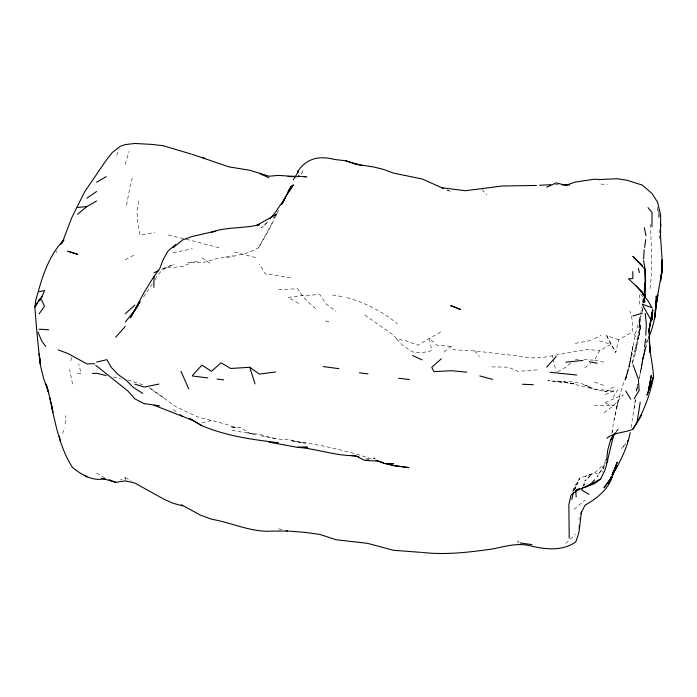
<?xml version="1.0" encoding="UTF-8"?>
<svg xmlns="http://www.w3.org/2000/svg" width="697" height="697" viewBox="0 0 697 697"><rect width="100%" height="100%" fill="white"/><g stroke="black" fill="none" stroke-linecap="round" stroke-linejoin="round"><path stroke-width="0.52" stroke-dasharray="3.48 2.61" d="M125.303 480.059L125.303 477.558L120.511 479.954M517.915 543.172L517.915 541.011L519.831 541.848M640.465 327.189L639.245 335.301L640.334 324.872L631.979 364.287C637.328 349.11 640.604 333.096 639.044 316.961L640.465 327.189L638.06 339.639L632.388 331.859L632.467 320.751L629.949 311.15M644.647 302.664L644.681 298.447M659.179 238.984L659.528 229.731M644.455 298.368L643.636 303.247L643.976 298.002M65.117 424.011L65.91 415.647M643.636 303.247L644.228 298.238M644.124 302.733L644.742 297.567M640.421 316.159L638.827 328.13L641.371 315.61M644.202 298.36L643.575 303.526L644.577 297.488M631.09 427.514L635.394 399.686M634.34 408.128L635.429 399.442M640.709 314.147L641.719 307.116M639.402 378.48L642.407 359.765L639.497 377.582M649.987 288.523C653.028 266.611 651.286 244.159 650.083 222.125M126.584 205.188L130.287 185.21L132.979 175.705M642.407 302.603L643.113 298.316M138.642 201.084L136.943 211.165L137.736 222.683L139.94 235.002L154.839 232.554M642.765 307.577L641.798 311.594M611.914 433.212C614.702 412.476 619.764 392.202 627.361 372.668L625.139 380.266L632.118 353.301L628.955 367.005L635.542 333.166L640.578 315.602M612.306 431.905L612.576 430.485L612.088 432.532M645.831 346.209L643.348 358.702L645.622 347.245M616.889 407.144L618.204 400.557L614.371 419.655M636.466 344.762L634.932 352.508L638.487 334.865M637.014 389.998L637.703 386.835M618.683 339.77L606.643 335.658L610.825 344.309L615.817 352.482L618.683 339.77L632.388 331.859M643.035 308.483L641.78 313.859M573.831 490.697L574.737 486.767L572.699 491.333M640.77 371.248L645.134 349.763L642.852 358.981L648.219 339.134M645.187 348.003L642.486 359.199L645.239 347.611M646.407 342.915L647.147 339.866L646.433 342.767M70.702 360.898L71.695 357.021M125.303 164.222L129.032 151.31M603.576 469.273L604.099 467.269L602.696 472.13M605.597 459.628L604.099 464.977L597.024 476.783L604.735 465.274M62.608 433.621L64.324 427.618M573.039 491.69L574.711 486.018L579.895 477.959L592.154 473.977L584.774 480.974L592.154 473.977L584.949 476.469L594.524 472.888L604.743 463.758M583.232 486.027L584.949 480.773M296.687 177.334L301.749 173.623L303.639 168.569M116.774 155.283L119.117 149.271M573.945 490.496L579.895 477.959L575.016 488.658M276.117 215.12L268.937 230.08L258.308 248.062L247.601 252.933L230.637 256.932L218.396 258.186L201.912 262.882L192.328 262.22L182.753 266.472L163.603 268.293L160.728 269.626M278.443 210.538L276.97 213.378L278.521 210.886M272.187 222.901L258.308 248.062M583.886 359.617L594.524 360.21L599.768 350.687L610.825 344.309L598.357 340.45M274.714 216.506L273.686 218.292L274.757 216.645M613.003 397.551L618.012 389.388M55.865 252.811L56.945 251.086M152.286 283.906L142.824 298.107M155.204 279.453C158.785 271.638 166.06 266.646 174.276 264.625M616.488 431.591L618.892 428.106L616.287 431.417M625.653 443.719L621.794 448.546L625.531 443.754M573.997 509.315L584.949 500.115M267.674 221.759L261.453 227.762L268.58 221.402M565.798 543.381L575.373 534.416M444.216 352.037L450.881 346.348L453.721 349.824L474.77 350.922L514.674 355.583L529.65 357.997L543.355 357.343L586.952 349.345L599.768 350.687M570.582 363.128L565.798 367.119L556.223 372.52M584.949 367.824L590.533 363.39M583.215 485.835L584.949 484.528L582.335 486.227M604.099 412.729L613.674 405.619L623.249 394.781L604.099 402.979L613.674 405.619L594.524 405.602M297.671 176.306L307.699 177.055L297.671 176.306L301.749 173.623M440.722 331.938L417.73 345.215L406.22 340.798L396.576 338.942L393.43 335.057L364.697 314.905M613.674 386.913L605.606 391.548L604.099 391.435L564.692 382L547.886 380.64L575.373 383.838L556.223 381.355C568.404 381.233 581.35 381.494 591.858 388.429L584.949 385.162L594.524 389.118L613.674 391L604.099 394.972M125.329 259.746L135.262 254.422M594.524 338.559L600.98 335.327M163.603 268.293L172.629 264.938M201.912 422.887L211.487 420.5M173.178 252.706L192.328 248.777M590.734 340.467L573.526 343.726M225.741 257.027L233.225 255.694M187.841 262.664L199.011 261.401M537.065 369.872L517.915 371.379L508.34 367.162L489.189 366.831M613.674 391L605.606 391.548L601.668 391.017M278.521 289.647L297.671 288.776L302.167 295.502L307.246 301.331L316.821 309.668M555.065 184.731L559.377 184.775M297.541 176.733L306.994 176.942L297.349 176.655M600.98 184.13L607.479 184.269M77.419 373.505L81.174 373.67L78.787 363.982M575.373 359.138L578.562 359.312M450.881 346.348L436.941 345.181L429.474 338.437L431.731 350.704L420.849 352.961L412.58 351.959L403.005 345.66L396.576 338.942M260.878 435.773L275.071 438.64L283.583 439.572L288.096 439.162L297.671 441.933L305.495 443.179L290.579 440.739C318.32 444.094 345.555 450.314 372.154 459.062M231.988 430.337L255.712 434.536L246.973 432.741M332.434 294.944L342.523 296.687M290.501 277.702L271.813 274.653L265.923 274.574L259.362 264.119M183.389 238.627L168.143 234.994M594.524 360.21L604.099 362.231M186.195 239.219L219.808 247.949M113.367 377.06L120.59 378.637M255.616 257.568L234.358 252.053M278.521 528.831L282.346 529.755M275.071 438.64L259.362 434.301L249.787 433.299L240.212 427.339L230.637 427.043L236.309 427.845L224.303 423.715L197.748 416.928L176.524 407.074L149.08 387.732M594.524 472.888L597.355 473.716M127.812 379.909L143.364 385.005M346.993 297.602C365.28 302.829 382.766 311.507 397.342 323.809M594.524 382.052L604.099 385.546M447.143 190.046L450.889 191.597L447.099 190.011M298.682 303.369L288.096 297.427L302.167 295.502L319.818 294.631L326.396 304.301L335.971 311.193M125.303 477.558L131.393 481.052M96.569 473.063L104.411 477.567M201.912 257.794L211.487 264.119M163.603 397.752L150.988 388.638M173.178 409.653L176.663 412.162M482.063 189.61L486.82 194.751M474.77 350.922L479.614 356.637M640.787 293.829L645.657 302.08L644.42 298.116M606.643 335.658L615.817 352.482M72.505 384.047L69.656 369.262M658.665 212.751L657.323 206.887L658.482 213.291M552.503 355.862L552.965 357.944M553.2 358.981L555.988 371.475M643.566 297.924L644.359 303.169M575.565 486.515L575.687 488.614M579.015 517.479L579.129 519.64M639.384 294.648L639.489 305.643M636.718 389.135L636.457 391.191L637.555 384.16L636.405 391.191L636.718 389.135M632.832 346.47L629.112 366.918L625.645 379.978L630.062 363.172L629.112 366.918L632.832 346.47M642.756 359.443L640.961 369.462L644.769 349.546L642.756 359.443M368.957 459.14L364.705 458.914L368.94 459.157M328.67 321.857L325.717 320.934L328.67 321.857"/><path stroke-width="1.05" d="M644.69 297.392L644.934 283.304L644.385 291.703M153.845 287.26L154.107 276.361M655.38 309.416L654.518 319.078L655.86 307.246L656.278 295.946C656.801 310.426 654.056 324.732 648.567 338.123M648.515 332.73L650.789 321.23L651.983 319.731L652.61 309.12M643.627 259.023L644.194 249.7M651.983 319.731L652.706 309.904L649.012 329.881L650.101 352.63L649.97 350.539M645.77 335.187L646.319 323.809L645.195 313.406M655.572 307.272L656.147 300.834M581.42 512.007L578.902 532.665L576.062 541.29M658.796 217.089L659.074 214.066M606.573 460.186L607.793 449.826L610.467 440.321L612.994 435.634M645.065 284.324L645.579 280.011L644.742 297.567M644.35 297.236L644.708 294.23L644.333 297.331M655.955 307.194L657.82 295.058L656.313 303.143M644.586 346.923L645.579 338.96M640.212 402.204L637.049 422.495L632.832 429.265C624.477 432.898 614.301 432.166 606.869 438.239M644.62 247.391L645.762 239.55M644.62 297.392L645.117 294.465L644.577 297.488M650.789 321.23L652.706 309.904L648.558 332.626M655.563 307.133L655.886 305.391M655.494 307.455L655.894 305.425M656.286 303.395L661.88 270.976L662.15 260.068L660.556 237.032L660.625 214.964L657.602 202.156L651.983 193.522L642.407 185.141L626.882 180.227L617.037 178.737L599.315 179.565L594.524 179.181L575.373 182.056L565.798 185.289L556.223 182.893L546.648 187.232M293.315 179.809L297.671 172.83L298.02 171.061C307.333 157.722 319.662 155.64 334.717 159.482L345.546 160.763L361.848 165.607M656.26 303.239L656.687 301.148M612.585 474.518C620.435 461.562 627.309 447.631 630.184 432.645M637.049 422.495C644.891 408.669 650.597 392.446 653.525 376.72C652.976 364.74 649.674 353.144 649.351 341.138L649.831 348.448M571.784 499.531L573.378 492.657M613.674 434.841L605.449 469.037L600.736 478.935L594.524 483.657L575.373 490.758L577.987 489.059M582.901 487.064L581.89 490.165L588.991 494.26M163.046 260.051L159.761 268.563L154.203 276.212M612.227 474.77L617.193 462.259L612.689 474.779L613.674 471.573C610.755 487.534 598.192 497.658 584.949 505.308L580.836 513.733M611.391 476.835L608.725 483.544L611.496 476.609M612.158 474.918L613.674 471.094L612.271 474.535M39.015 301.043L41.994 296.765L44.599 290.536L39.119 291.729M281.701 204.535L285.474 197.399L274.775 213.334L269.669 218.954M125.303 322.084L135.235 309.695L140.097 301.435L130.304 317.902L144.453 291.825L154.028 276.395M282.198 203.419L283.069 201.816M282.938 202.078L285.474 197.399M163.264 259.528L167.89 251.138L175.644 244.56M612.314 474.561L616.984 466.197L612.463 474.239M297.671 172.83L298.36 171.662L298.02 171.061M60.656 244.516L63.131 240.334L71.739 217.743L84.546 191.971L106.197 160.24L112.165 152.626L120.293 146.265L125.303 144.593L134.878 143.469L152.608 144.445L163.603 145.83L191.396 154.142M41.994 296.765L39.119 299.832L34.85 307.02C36.366 326.057 37.873 345.093 40.339 364.069L39.198 353.762L40.461 365.542L43.615 378.427L48.694 392.82L46.107 383.995L48.694 393.239C54.549 418.453 58.217 444.93 72.296 467.251C81.375 474.823 92.814 481.583 105.09 478.665M634.174 398.719L639.132 390.52L638.374 379.029L632.989 364.862M632.832 429.265L641.754 414.907M61.789 243.323L63.941 239.873C51.134 252.959 44.617 269.939 39.502 287.147L35.791 300.346L34.85 307.02L37.821 302.751M138.276 304.903L135.235 309.695M610.467 440.321L614.676 434.214M39.119 313.833L44.408 306.436L41.681 299.91L39.119 299.832M605.998 463.54L607.889 460.944M627.396 441.358L628.642 439.755M575.652 541.848L575.373 542.188C561.442 551.963 543.007 549.097 527.49 545.202C515.588 543.05 503.887 546.797 492.274 549.001C469.22 552.251 445.993 555.091 422.626 552.477M594.524 479.867L590.725 484.206L584.949 487.22L600.736 478.935M125.303 326.388L115.728 337.209M546.648 367.119L556.223 356.533M192.337 375.596L201.912 365.132L211.487 371.301L221.062 362.823L230.637 368.478L249.787 367.275L259.362 374.132L275.69 371.928M125.303 313.728L134.878 305.051M274.923 215.748L276.509 214.336L256.949 225.157L259.362 224.722C243.584 228.686 226.987 226.734 211.513 232.101L192.337 236.44L182.762 239.855L173.178 247.574M441.314 358.798L431.731 367.354L434.022 371.623L451.647 370.734L466.781 372.181M77.419 214.38L86.994 206.504L96.578 201.015M613.674 434.318L616 432.454M579.747 488.449L571.078 494.983L568.848 504.75L569.222 538.145M86.994 198.114L96.578 191.518M96.569 182.274L106.153 176.637M154.028 272.745L158.82 270.514M632.832 316.011L642.407 313.145M96.578 362.048L106.92 359.687L111.241 367.354L118.063 374.481L126.575 380.623L133.597 387.628L142.746 393.404M158.907 384.064L144.453 387.053L134.878 384.178M211.487 232.092L215.739 231.404M101.562 478.229L115.728 482.341L125.303 480.886L134.878 483.047L163.603 499.035L173.178 503.312L182.753 505.848M77.419 207.523L86.994 206.504M565.798 362.187L582.91 360.419M536.402 185.454L501.918 186.038L465.404 190.708L441.532 187.728M539.583 185.289L550.761 184.696M92.466 373.461L96.578 373.278L106.153 375.483M94.748 363.712L86.994 363.904L67.844 353.51L58.269 349.911M295.545 176.35L288.096 176.524L295.441 176.681M297.671 447.369L307.246 447.195L297.671 447.369L268.946 442.168M269.791 531.123L287.347 531.062M383.855 463.505L393.43 463.688L383.855 463.505L375.936 460.116M296.277 176.629L278.521 175.409L268.937 176.219L249.787 170.26L228.755 166.827L192.337 154.342M561.529 184.792L569.554 185.045M522.462 384.256L533.292 384.7M278.512 442.7C252.584 439.668 226.107 435.982 201.808 425.649L189.375 418.348L201.808 425.649M421.572 552.407L393.43 550.273L367.589 543.355L335.971 539.722L319.845 534.416L304.354 532.308L288.933 531.114M39.119 329.184L48.694 329.768M373.392 458.243L374.942 458.373M576.776 375.012L550.055 372.268M268.937 531.271C249.108 531.515 231.151 522.55 211.94 519.317L200.187 515.039L181.429 504.767M338.829 368.652L323.277 366.57M398.736 378.288L409.4 379.517M217.098 379.063L223.685 379.839M192.686 376.031L207.837 377.931M349.275 455.385L358.85 456.605M359.434 372.79L368.016 373.914M520.093 542.946L532.003 544.618M144.915 403.737L159.535 405.82M345.546 160.763L355.122 164.013L374.28 167.114L383.855 169.502L393.43 173.109L422.155 178.955L443.318 188.417M298.264 447.361C317.396 448.912 335.963 456.073 355.13 455.62L364.705 460.429L378.427 461.153L383.428 462.625M589.226 361.708L597.207 363.224M286.179 530.67L288.096 531.123M385.171 463.522L393.43 465.561L408.773 467.617L393.43 465.561L385.432 463.209M355.122 164.013L358.058 164.753M479.797 375.936L492.605 379.386M154.028 405.253L193.086 420.491M201.912 157.348L204.874 158.498M109.02 479.702L115.728 482.341M259.362 173.422L268.937 177.779M412.58 355.514L422.155 359.861M144.453 403.824L134.878 398.867L127.839 390.956L95.724 365.263M180.148 414.671L182.753 416.553M84.598 475.127L86.994 476.975M642.407 291.869L628.494 278.817L632.832 278.573L632.832 271.473M642.407 265.653L632.832 256.383L645.013 269.277L645.413 283.574L645.013 269.277L643.645 260.443M648.001 207.671L651.983 212.324L651.983 226.656M635.917 285.587L641.606 292.435M642.407 293.402L647.966 300.747L651.983 307.725L642.103 304.127L650.911 319.923M45.767 346.496L41.794 341.112L38.021 332.234M625.784 390.947L630.707 399.163M181.002 371.309L188.73 388.961M249.787 367.275L255.015 383.864M642.878 293.167L643.497 295.145M638.4 268.467L639.384 272.527M644.359 227.684L645.919 235.586M660.408 223.981L660.8 226.116L660.381 222.962M51.578 405.14L52.85 412.136L51.02 402.056M59.411 436.104L60.23 441.044M50.472 400.156L50.158 398.057L50.489 400.165M642.773 292.679L643.096 294.779M575.8 490.714L576.158 497.005M579.277 525.555L579.294 528.37M662.15 260.068L661.558 275.088L662.15 260.068M661.88 270.976L660.521 281.248L661.88 270.976M651.312 375.439L648.794 388.726L651.312 375.439M653.525 376.72L647.016 395.077L653.525 376.72M288.096 192.355L285.326 197.312L293.385 184.801L288.096 192.355M289.734 188.8L288.096 191.588L291.494 185.89L289.734 188.8M612.506 476.025L604.099 487.682L612.506 476.025M77.628 254.318L67.844 251.277L77.628 254.318M460.482 309.468L450.889 305.643L460.482 309.468"/></g></svg>
